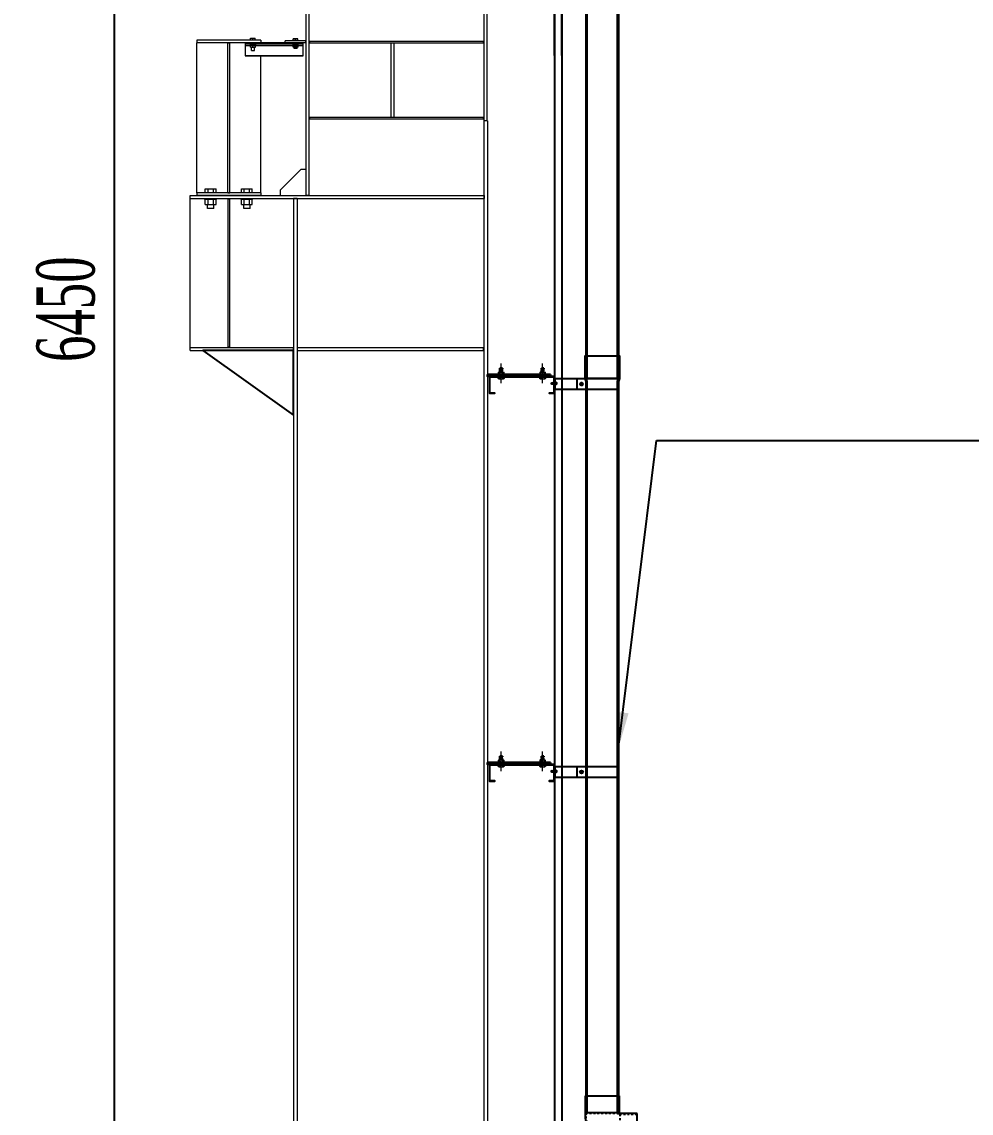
# Model space of a CAD drawing. Header units: inches. Extents: x 1359 to 46357, y -3807 to 191.
# Drawn here: x 23381.1 to 23430, y -895 to -838.7 of the extents above; entities that cross this region are included whole.
import ezdxf

# ---------------------------------------------------------------- set-up
doc = ezdxf.new("R2010")
doc.units = ezdxf.units.IN
doc.header["$MEASUREMENT"] = 0
for name, pattern in [('CENTER2', [28.575, 19.05, -3.175, 3.175, -3.175]), ('DASHED2', [9.525, 6.35, -3.175]), ('DD3', [0.2, 0.1, -0.1]), ('HIDDEN', [0.375, 0.25, -0.125])]:
    doc.linetypes.add(name, pattern=pattern)
for name, color, linetype in [('2', 2, 'Continuous'), ('2NET-VE', 8, 'Continuous'), ('3', 3, 'Continuous'), ('5', 5, 'Continuous'), ('7', 7, 'Continuous'), ('DASHED', 8, 'DASHED2'), ('DOWNPOUT', 52, 'Continuous'), ('flashing', 6, 'Continuous'), ('GIANG', 1, 'Continuous'), ('ROOFING', 4, 'Continuous'), ('STRUCTURE', 1, 'Continuous')]:
    doc.layers.add(name, color=color, linetype=linetype)
for name, color, linetype, lineweight in [('8', 8, 'CENTER2', 13), ('Bolt', 1, 'Continuous', 0), ('S-STEEL-BEAM', 3, 'Continuous', 0)]:
    doc.layers.add(name, color=color, linetype=linetype, lineweight=lineweight)
doc.styles.add('ST1', font='vntimeh.shx', dxfattribs={"width": 0.6})
doc.styles.add('ST1H', font='vnshxh.shx', dxfattribs={"width": 0.7})
doc.dimstyles.new('3', dxfattribs={"dimtxt": 3.5, "dimasz": 1.8, "dimexe": 1, "dimexo": 0, "dimgap": 1, "dimtad": 1, "dimdec": 0, "dimlfac": 3, "dimzin": 0, "dimdsep": 46, "dimtxsty": 'ST1H', "dimblk": 'OBLIQUE', "dimcen": 1, "dimdle": 1, "dimclrd": 8, "dimclre": 8, "dimclrt": 3, "dimadec": 0, "dimazin": 0, "dimtfac": 1, "dimtdec": 0, "dimtix": 1, "dimtofl": 0, "dimtmove": 1, "dimatfit": 3, "dimfxl": 0.18, "dimtfill": 1, "dimtolj": 1, "dimtzin": 0, "dimlwd": -1, "dimlwe": -1, "dimarcsym": 1})
doc.dimstyles.new('75', dxfattribs={"dimtxt": 3, "dimasz": 1.5, "dimexe": 0.5, "dimexo": 0.5, "dimgap": 1, "dimtad": 1, "dimdec": 0, "dimlfac": 75, "dimzin": 0, "dimdsep": 46, "dimtxsty": 'ST1', "dimblk": 'OBLIQUE', "dimcen": 1, "dimdle": 1, "dimclrd": 8, "dimclre": 8, "dimclrt": 3, "dimadec": 0, "dimazin": 0, "dimtfac": 1, "dimtdec": 0, "dimtix": 1, "dimtmove": 1, "dimatfit": 3, "dimfxl": 0, "dimtfill": 1, "dimtolj": 1, "dimtzin": 0, "dimlwd": -1, "dimlwe": -1, "dimarcsym": 1})

# ---------------------------------------------------------------- blocks, each defined once
blk = doc.blocks.new('*A90')
at = {"layer": 'S-STEEL-BEAM', "color": 2, "linetype": 'Continuous', "lineweight": 0}
for p, q in [((415.115, 277.502), (415.115, 277.452)), ((420.724, 277.502), (415.115, 277.502)), ((420.724, 277.452), (420.724, 277.502)), ((415.115, 277.452), (420.724, 277.452))]:
    blk.add_line(p, q, dxfattribs=at)
blk = doc.blocks.new('*A150')
at = {"layer": 'S-STEEL-BEAM', "color": 2, "linetype": 'Continuous', "lineweight": 0}
for p, q in [((413.549, 277.535), (411.491, 277.535)), ((411.491, 277.535), (411.491, 277.452)), ((413.549, 277.535), (413.549, 277.452)), ((413.549, 277.452), (411.491, 277.452))]:
    blk.add_line(p, q, dxfattribs=at)
blk = doc.blocks.new('*A151')
at = {"layer": 'S-STEEL-BEAM', "color": 2, "linetype": 'Continuous', "lineweight": 0}
for p, q in [((413.549, 272.619), (411.491, 272.619)), ((411.491, 272.619), (411.491, 272.535)), ((413.549, 272.619), (413.549, 272.535)), ((413.549, 272.535), (411.491, 272.535))]:
    blk.add_line(p, q, dxfattribs=at)
blk = doc.blocks.new('*A152')
at = {"layer": 'S-STEEL-BEAM', "color": 2, "linetype": 'Continuous', "lineweight": 0}
for p, q in [((415.103, 294.02), (415.003, 294.02)), ((415.003, 294.02), (415.003, 272.535)), ((415.103, 294.02), (415.103, 272.535)), ((415.103, 272.535), (415.003, 272.535))]:
    blk.add_line(p, q, dxfattribs=at)
blk = doc.blocks.new('*A153')
at = {"layer": 'S-STEEL-BEAM', "color": 2, "linetype": 'Continuous', "lineweight": 0}
for p, q in [((411.27, 272.435), (411.27, 272.535)), ((411.27, 272.535), (420.753, 272.535)), ((411.27, 272.435), (420.753, 272.435)), ((420.753, 272.435), (420.753, 272.535))]:
    blk.add_line(p, q, dxfattribs=at)
blk = doc.blocks.new('*A158')
at = {"layer": 'S-STEEL-BEAM', "color": 2, "linetype": 'Continuous', "lineweight": 0}
for p, q in [((412.486, 272.619), (412.486, 277.452)), ((412.486, 277.452), (412.553, 277.452)), ((412.553, 272.619), (412.553, 277.452)), ((412.486, 272.619), (412.553, 272.619))]:
    blk.add_line(p, q, dxfattribs=at)
blk = doc.blocks.new('*A159')
at = {"layer": 'Bolt', "color": 7, "linetype": 'Continuous', "lineweight": 0}
for p, q in [((411.763, 272.619), (411.763, 272.751)), ((411.763, 272.751), (412.11, 272.751)), ((411.85, 272.619), (411.85, 272.751)), ((412.023, 272.619), (412.023, 272.751)), ((412.11, 272.619), (412.11, 272.751)), ((412.93, 272.619), (412.93, 272.751)), ((412.93, 272.751), (413.276, 272.751)), ((413.016, 272.619), (413.016, 272.751)), ((413.19, 272.619), (413.19, 272.751)), ((413.276, 272.619), (413.276, 272.751))]:
    blk.add_line(p, q, dxfattribs=at)
blk = doc.blocks.new('*A160')
at = {"layer": 'Bolt', "color": 7, "linetype": 'Continuous', "lineweight": 0}
for p, q in [((411.763, 272.619), (411.763, 272.751)), ((411.763, 272.751), (412.11, 272.751)), ((411.85, 272.619), (411.85, 272.751)), ((412.023, 272.619), (412.023, 272.751)), ((412.11, 272.619), (412.11, 272.751)), ((412.93, 272.619), (412.93, 272.751)), ((412.93, 272.751), (413.276, 272.751)), ((413.016, 272.619), (413.016, 272.751)), ((413.19, 272.619), (413.19, 272.751)), ((413.276, 272.619), (413.276, 272.751)), ((411.753, 272.402), (411.753, 272.435)), ((412.12, 272.402), (411.753, 272.402)), ((411.763, 272.244), (411.763, 272.402)), ((411.763, 272.244), (412.11, 272.244)), ((411.836, 272.119), (411.836, 272.244)), ((411.85, 272.244), (411.85, 272.402)), ((412.023, 272.244), (412.023, 272.402)), ((412.036, 272.119), (412.036, 272.244)), ((412.11, 272.244), (412.11, 272.402)), ((412.12, 272.402), (412.12, 272.435)), ((412.92, 272.402), (412.92, 272.435)), ((413.286, 272.402), (412.92, 272.402)), ((412.93, 272.244), (412.93, 272.402)), ((412.93, 272.244), (413.276, 272.244)), ((413.003, 272.119), (413.003, 272.244)), ((413.016, 272.244), (413.016, 272.402)), ((413.19, 272.244), (413.19, 272.402)), ((413.203, 272.119), (413.203, 272.244)), ((413.276, 272.244), (413.276, 272.402)), ((413.286, 272.402), (413.286, 272.435)), ((412.036, 272.119), (411.836, 272.119)), ((413.203, 272.119), (413.003, 272.119))]:
    blk.add_line(p, q, dxfattribs=at)
blk = doc.blocks.new('*A161')
at = {"layer": 'S-STEEL-BEAM', "color": 2, "linetype": 'Continuous', "lineweight": 0}
for p, q in [((414.836, 273.369), (414.17, 272.702)), ((415.003, 273.369), (414.836, 273.369)), ((414.17, 272.702), (414.17, 272.535))]:
    blk.add_line(p, q, dxfattribs=at)
blk = doc.blocks.new('*A162')
at = {"layer": 'S-STEEL-BEAM', "color": 2, "linetype": 'Continuous', "lineweight": 0}
blk.add_line((411.27, 267.635), (411.27, 272.435), dxfattribs=at)
blk = doc.blocks.new('*A163')
at = {"layer": 'S-STEEL-BEAM', "color": 2, "linetype": 'Continuous', "lineweight": 0}
for p, q in [((411.27, 267.535), (411.27, 267.635)), ((411.27, 267.635), (414.603, 267.635)), ((414.603, 267.535), (414.603, 267.635)), ((411.27, 267.535), (414.603, 267.535))]:
    blk.add_line(p, q, dxfattribs=at)
blk = doc.blocks.new('*A164')
at = {"layer": 'Bolt', "color": 7, "linetype": 'Continuous', "lineweight": 0}
for p, q in [((413.224, 277.535), (413.224, 277.601)), ((413.224, 277.601), (413.374, 277.601)), ((413.299, 277.535), (413.299, 277.601)), ((413.374, 277.535), (413.374, 277.601))]:
    blk.add_line(p, q, dxfattribs=at)
blk = doc.blocks.new('*A165')
at = {"layer": 'S-STEEL-BEAM', "color": 2, "linetype": 'Continuous', "lineweight": 0}
for p, q in [((413.049, 277.452), (413.049, 277.434)), ((413.049, 277.434), (413.049, 277.428)), ((413.049, 277.434), (414.92, 277.434)), ((413.049, 277.428), (413.049, 277.423)), ((413.049, 277.423), (413.049, 277.42)), ((413.049, 277.42), (413.049, 277.419)), ((413.049, 277.419), (413.049, 277.415)), ((413.049, 277.419), (414.92, 277.419)), ((413.049, 277.415), (413.049, 277.035)), ((413.049, 277.373), (414.92, 277.373)), ((414.336, 277.452), (413.549, 277.452)), ((414.92, 277.05), (414.92, 277.452)), ((413.049, 277.05), (414.92, 277.05)), ((413.049, 277.035), (414.92, 277.035)), ((414.92, 277.045), (414.92, 277.05)), ((414.92, 277.04), (414.92, 277.045)), ((414.92, 277.037), (414.92, 277.04)), ((414.92, 277.035), (414.92, 277.037))]:
    blk.add_line(p, q, dxfattribs=at)
blk = doc.blocks.new('*A166')
at = {"layer": 'S-STEEL-BEAM', "color": 2, "linetype": 'Continuous', "lineweight": 0}
for p, q in [((415.003, 277.519), (414.336, 277.519)), ((414.336, 277.452), (414.336, 277.519)), ((415.003, 277.452), (415.003, 277.519)), ((415.003, 277.452), (414.336, 277.452))]:
    blk.add_line(p, q, dxfattribs=at)
blk = doc.blocks.new('*A167')
at = {"layer": 'Bolt', "color": 7, "linetype": 'Continuous', "lineweight": 0}
for p, q in [((413.224, 277.535), (413.224, 277.601)), ((413.224, 277.601), (413.374, 277.601)), ((413.299, 277.535), (413.299, 277.601)), ((413.374, 277.535), (413.374, 277.601)), ((413.199, 277.398), (413.199, 277.419)), ((413.399, 277.398), (413.199, 277.398)), ((413.22, 277.315), (413.22, 277.398)), ((413.22, 277.315), (413.378, 277.315)), ((413.249, 277.202), (413.249, 277.315)), ((413.249, 277.202), (413.256, 277.202)), ((413.256, 277.202), (413.349, 277.202)), ((413.299, 277.315), (413.299, 277.398)), ((413.349, 277.202), (413.349, 277.315)), ((413.378, 277.315), (413.378, 277.398)), ((413.399, 277.398), (413.399, 277.419))]:
    blk.add_line(p, q, dxfattribs=at)
blk = doc.blocks.new('*A168')
at = {"layer": 'Bolt', "color": 7, "linetype": 'Continuous', "lineweight": 0}
for p, q in [((414.595, 277.519), (414.595, 277.585)), ((414.745, 277.585), (414.595, 277.585)), ((414.67, 277.519), (414.67, 277.585)), ((414.745, 277.519), (414.745, 277.585)), ((414.57, 277.398), (414.57, 277.419)), ((414.77, 277.398), (414.57, 277.398)), ((414.591, 277.315), (414.591, 277.398)), ((414.749, 277.315), (414.591, 277.315)), ((414.62, 277.269), (414.62, 277.315)), ((414.72, 277.269), (414.62, 277.269)), ((414.67, 277.315), (414.67, 277.398)), ((414.72, 277.269), (414.72, 277.315)), ((414.749, 277.315), (414.749, 277.398)), ((414.77, 277.398), (414.77, 277.419))]:
    blk.add_line(p, q, dxfattribs=at)
blk = doc.blocks.new('*A169')
at = {"layer": 'Bolt', "color": 7, "linetype": 'Continuous', "lineweight": 0}
for p, q in [((414.595, 277.519), (414.595, 277.585)), ((414.595, 277.585), (414.745, 277.585)), ((414.67, 277.519), (414.67, 277.585)), ((414.745, 277.519), (414.745, 277.585))]:
    blk.add_line(p, q, dxfattribs=at)
blk = doc.blocks.new('*A170')
at = {"layer": 'S-STEEL-BEAM', "color": 2, "linetype": 'Continuous', "lineweight": 0}
for p, q in [((422.811, 254.269), (420.853, 254.269)), ((422.811, 254.202), (422.811, 254.269)), ((420.853, 254.202), (422.811, 254.202))]:
    blk.add_line(p, q, dxfattribs=at)
blk = doc.blocks.new('*A171')
at = {"layer": 'S-STEEL-BEAM', "color": 2, "linetype": 'Continuous', "lineweight": 0}
for p, q in [((411.491, 272.619), (411.491, 277.452)), ((413.549, 272.619), (413.549, 277.035))]:
    blk.add_line(p, q, dxfattribs=at)
blk = doc.blocks.new('*A172')
at = {"layer": 'S-STEEL-BEAM', "color": 2, "linetype": 'Continuous', "lineweight": 0}
for p, q in [((412.495, 267.648), (412.495, 272.423)), ((412.495, 272.423), (412.545, 272.423)), ((412.545, 272.423), (412.545, 267.648)), ((412.545, 267.648), (412.495, 267.648))]:
    blk.add_line(p, q, dxfattribs=at)
blk = doc.blocks.new('*A180')
at = {"layer": 'S-STEEL-BEAM', "color": 2, "linetype": 'Continuous', "lineweight": 0}
for p, q in [((422.811, 266.769), (420.853, 266.769)), ((420.853, 266.702), (422.811, 266.702)), ((422.811, 266.702), (422.811, 266.769))]:
    blk.add_line(p, q, dxfattribs=at)
blk = doc.blocks.new('*A182')
at = {"layer": 'S-STEEL-BEAM', "color": 2, "linetype": 'Continuous', "lineweight": 0}
for p, q in [((414.732, 267.535), (414.732, 267.635)), ((414.732, 267.635), (420.724, 267.635)), ((420.724, 267.535), (420.724, 267.635)), ((414.732, 267.535), (420.724, 267.535))]:
    blk.add_line(p, q, dxfattribs=at)
blk = doc.blocks.new('*A186')
at = {"layer": 'S-STEEL-BEAM', "color": 2, "linetype": 'Continuous', "lineweight": 0}
for p, q in [((415.115, 275.052), (415.115, 275.002)), ((420.724, 275.052), (415.115, 275.052)), ((420.724, 275.002), (420.724, 275.052)), ((415.115, 275.002), (420.724, 275.002))]:
    blk.add_line(p, q, dxfattribs=at)
blk = doc.blocks.new('*A187')
at = {"layer": 'S-STEEL-BEAM', "color": 2, "linetype": 'Continuous', "lineweight": 0}
for p, q in [((417.753, 275.052), (417.753, 277.452)), ((417.753, 277.452), (417.836, 277.452)), ((417.836, 277.452), (417.836, 275.052)), ((417.836, 275.052), (417.753, 275.052))]:
    blk.add_line(p, q, dxfattribs=at)
blk = doc.blocks.new('*U7')
at = {"layer": '2NET-VE', "ltscale": 0.5}
for p, q in [((0, 8.3), (12.1, 8.3)), ((25.6, 7.4), (25.5, 7.4)), ((0, -8.3), (12.1, -8.3)), ((25.6, -7.4), (25.6, -7.4))]:
    blk.add_line(p, q, dxfattribs=at)
at = {"layer": '7', "linetype": 'Continuous'}
for p, q in [((24.6, 6.4), (25.8, 7.7)), ((25, -6.4), (26.5, 6.4)), ((25.8, 7.7), (26.5, 6.4)), ((26.5, 6.4), (27.7, 7.7)), ((26.9, -6.4), (28.4, 6.4)), ((27.7, 7.7), (28.4, 6.4)), ((28.4, 6.4), (29.7, 7.7)), ((28.9, -6.4), (30.4, 6.4)), ((29.7, 7.7), (30.4, 6.4)), ((30.4, 6.4), (31.6, 7.7)), ((30.8, -6.4), (32.3, 6.4)), ((31.6, 7.7), (32.3, 6.4)), ((32.3, 6.4), (33.5, 7.7)), ((32.7, -6.4), (34.2, 6.4)), ((32.7, -6.4), (34.2, 6.4)), ((33.5, 7.7), (34.2, 6.4)), ((34.2, 6.4), (35.5, 7.7)), ((34.7, -6.4), (36.2, 6.4)), ((35.5, 7.7), (36.2, 6.4)), ((36.2, 6.4), (37.4, 7.7)), ((36.6, -6.4), (38.1, 6.4)), ((36.6, -6.4), (38.1, 6.4)), ((36.6, -6.4), (38.1, 6.4)), ((37.4, 7.7), (38.1, 6.4)), ((38.1, 6.4), (39.3, 7.7)), ((38.5, -6.4), (40, 6.4)), ((39.3, 7.7), (40, 6.4)), ((44.5, 6.4), (40, 6.4)), ((44.5, 6.4), (44.5, -6.4)), ((24.8, -6.4), (24.3, -6.4)), ((25, -6.4), (24.6, -6.4)), ((25, -6.4), (25.7, -7.7)), ((25.7, -7.7), (26.9, -6.4)), ((26.9, -6.4), (27.7, -7.7)), ((27.7, -7.7), (28.9, -6.4)), ((28.9, -6.4), (29.6, -7.7)), ((29.6, -7.7), (30.8, -6.4)), ((30.8, -6.4), (31.5, -7.7)), ((31.5, -7.7), (32.7, -6.4)), ((32.7, -6.4), (33.5, -7.7)), ((33.5, -7.7), (34.7, -6.4)), ((34.7, -6.4), (35.4, -7.7)), ((35.4, -7.7), (36.6, -6.4)), ((36.6, -6.4), (37.3, -7.7)), ((37.3, -7.7), (38.5, -6.4)), ((38.5, -6.4), (44.5, -6.4))]:
    blk.add_line(p, q, dxfattribs=at)
at = {"layer": '8', "ltscale": 10}
blk.add_line((-32.8, 0), (68.2, 0), dxfattribs=at)
at = {"layer": '8', "linetype": 'Continuous'}
for p, q in [((-10.2, 8.8), (-10.2, 11.9)), ((-10.2, -11.9), (-10.2, 11.9)), ((-0.9, 14.9), (-9.3, 14.9)), ((-1.4, 8.8), (-8.9, 8.8)), ((0, 8.8), (0, 11.9)), ((0, -11.9), (0, 11.9)), ((12.1, -17.6), (12.1, 17.6)), ((12.1, 17.6), (14.1, 17.6)), ((14.1, -17.6), (14.1, 17.6)), ((14.1, 8.8), (14.1, 11.9)), ((14.1, -11.9), (14.1, 11.9)), ((15, 14.9), (23.4, 14.9)), ((15.5, 8.8), (22.9, 8.8)), ((24.3, 8.8), (24.3, 11.9)), ((24.3, -11.9), (24.3, 11.9)), ((-10.2, -8.8), (-10.2, -11.9)), ((-9.3, -14.9), (-0.9, -14.9)), ((-1.4, -8.8), (-8.9, -8.8)), ((0, -8.8), (0, -11.9)), ((12.1, -17.6), (14.1, -17.6)), ((14.1, -8.8), (14.1, -11.9)), ((23.4, -14.9), (15, -14.9)), ((15.5, -8.8), (22.9, -8.8)), ((24.3, -8.8), (24.3, -11.9))]:
    blk.add_line(p, q, dxfattribs=at)
for centre, radius, start, end in [((-4.7, 11.9), 5.58, 146.602, 180), ((-6.1, 11.9), 4.1, 180, 228.5476), ((-6.1, 5.7), 4.1, 131.4524, 180), ((-4.1, 11.9), 4.1, 311.4524, 0), ((-4.1, 5.7), 4.1, 0, 48.5476), ((-5.6, 11.9), 5.58, 0, 33.398), ((19.7, 11.9), 5.58, 146.602, 180), ((18.2, 11.9), 4.1, 180, 228.5476), ((18.2, 5.7), 4.1, 131.4524, 180), ((20.2, 11.9), 4.1, 311.4524, 0), ((20.2, 5.7), 4.1, 0, 48.5476), ((18.8, 11.9), 5.58, 0, 33.398), ((-6.1, -5.7), 4.1, 180, 228.5476), ((-6.1, -11.9), 4.1, 131.4524, 180), ((-4.7, -11.9), 5.58, 180, 213.398), ((-4.1, -5.7), 4.1, 311.4524, 0), ((-4.1, -11.9), 4.1, 0, 48.5476), ((-5.6, -11.9), 5.58, 326.602, 0), ((18.2, -5.7), 4.1, 180, 228.5476), ((18.2, -11.9), 4.1, 131.4524, 180), ((19.7, -11.9), 5.58, 180, 213.398), ((20.2, -5.7), 4.1, 311.4524, 0), ((20.2, -11.9), 4.1, 0, 48.5476), ((18.8, -11.9), 5.58, 326.602, 0)]:
    blk.add_arc(centre, radius, start, end, dxfattribs=at)
blk = doc.blocks.new('*U8')
at = {"layer": '2NET-VE', "ltscale": 0.5}
for p, q in [((0, 8.3), (12.1, 8.3)), ((25.6, 7.4), (25.5, 7.4)), ((0, -8.3), (12.1, -8.3)), ((25.6, -7.4), (25.6, -7.4))]:
    blk.add_line(p, q, dxfattribs=at)
at = {"layer": '7', "linetype": 'Continuous'}
for p, q in [((24.6, 6.4), (25.8, 7.7)), ((25, -6.4), (26.5, 6.4)), ((25.8, 7.7), (26.5, 6.4)), ((26.5, 6.4), (27.7, 7.7)), ((26.9, -6.4), (28.4, 6.4)), ((27.7, 7.7), (28.4, 6.4)), ((28.4, 6.4), (29.7, 7.7)), ((28.9, -6.4), (30.4, 6.4)), ((29.7, 7.7), (30.4, 6.4)), ((30.4, 6.4), (31.6, 7.7)), ((30.8, -6.4), (32.3, 6.4)), ((31.6, 7.7), (32.3, 6.4)), ((32.3, 6.4), (33.5, 7.7)), ((32.7, -6.4), (34.2, 6.4)), ((32.7, -6.4), (34.2, 6.4)), ((33.5, 7.7), (34.2, 6.4)), ((34.2, 6.4), (35.5, 7.7)), ((34.7, -6.4), (36.2, 6.4)), ((35.5, 7.7), (36.2, 6.4)), ((36.2, 6.4), (37.4, 7.7)), ((36.6, -6.4), (38.1, 6.4)), ((36.6, -6.4), (38.1, 6.4)), ((36.6, -6.4), (38.1, 6.4)), ((37.4, 7.7), (38.1, 6.4)), ((38.1, 6.4), (39.3, 7.7)), ((38.5, -6.4), (40, 6.4)), ((39.3, 7.7), (40, 6.4)), ((44.5, 6.4), (40, 6.4)), ((44.5, 6.4), (44.5, -6.4)), ((24.8, -6.4), (24.3, -6.4)), ((25, -6.4), (24.6, -6.4)), ((25, -6.4), (25.7, -7.7)), ((25.7, -7.7), (26.9, -6.4)), ((26.9, -6.4), (27.7, -7.7)), ((27.7, -7.7), (28.9, -6.4)), ((28.9, -6.4), (29.6, -7.7)), ((29.6, -7.7), (30.8, -6.4)), ((30.8, -6.4), (31.5, -7.7)), ((31.5, -7.7), (32.7, -6.4)), ((32.7, -6.4), (33.5, -7.7)), ((33.5, -7.7), (34.7, -6.4)), ((34.7, -6.4), (35.4, -7.7)), ((35.4, -7.7), (36.6, -6.4)), ((36.6, -6.4), (37.3, -7.7)), ((37.3, -7.7), (38.5, -6.4)), ((38.5, -6.4), (44.5, -6.4))]:
    blk.add_line(p, q, dxfattribs=at)
at = {"layer": '8', "ltscale": 10}
blk.add_line((-32.8, 0), (68.2, 0), dxfattribs=at)
at = {"layer": '8', "linetype": 'Continuous'}
for p, q in [((-10.2, 8.8), (-10.2, 11.9)), ((-10.2, -11.9), (-10.2, 11.9)), ((-0.9, 14.9), (-9.3, 14.9)), ((-1.4, 8.8), (-8.9, 8.8)), ((0, 8.8), (0, 11.9)), ((0, -11.9), (0, 11.9)), ((12.1, -17.6), (12.1, 17.6)), ((12.1, 17.6), (14.1, 17.6)), ((14.1, -17.6), (14.1, 17.6)), ((14.1, 8.8), (14.1, 11.9)), ((14.1, -11.9), (14.1, 11.9)), ((15, 14.9), (23.4, 14.9)), ((15.5, 8.8), (22.9, 8.8)), ((24.3, 8.8), (24.3, 11.9)), ((24.3, -11.9), (24.3, 11.9)), ((-10.2, -8.8), (-10.2, -11.9)), ((-9.3, -14.9), (-0.9, -14.9)), ((-1.4, -8.8), (-8.9, -8.8)), ((0, -8.8), (0, -11.9)), ((12.1, -17.6), (14.1, -17.6)), ((14.1, -8.8), (14.1, -11.9)), ((23.4, -14.9), (15, -14.9)), ((15.5, -8.8), (22.9, -8.8)), ((24.3, -8.8), (24.3, -11.9))]:
    blk.add_line(p, q, dxfattribs=at)
for centre, radius, start, end in [((-4.7, 11.9), 5.58, 146.602, 180), ((-6.1, 11.9), 4.1, 180, 228.5476), ((-6.1, 5.7), 4.1, 131.4524, 180), ((-4.1, 11.9), 4.1, 311.4524, 0), ((-4.1, 5.7), 4.1, 0, 48.5476), ((-5.6, 11.9), 5.58, 0, 33.398), ((19.7, 11.9), 5.58, 146.602, 180), ((18.2, 11.9), 4.1, 180, 228.5476), ((18.2, 5.7), 4.1, 131.4524, 180), ((20.2, 11.9), 4.1, 311.4524, 0), ((20.2, 5.7), 4.1, 0, 48.5476), ((18.8, 11.9), 5.58, 0, 33.398), ((-6.1, -5.7), 4.1, 180, 228.5476), ((-6.1, -11.9), 4.1, 131.4524, 180), ((-4.7, -11.9), 5.58, 180, 213.398), ((-4.1, -5.7), 4.1, 311.4524, 0), ((-4.1, -11.9), 4.1, 0, 48.5476), ((-5.6, -11.9), 5.58, 326.602, 0), ((18.2, -5.7), 4.1, 180, 228.5476), ((18.2, -11.9), 4.1, 131.4524, 180), ((19.7, -11.9), 5.58, 180, 213.398), ((20.2, -5.7), 4.1, 311.4524, 0), ((20.2, -11.9), 4.1, 0, 48.5476), ((18.8, -11.9), 5.58, 326.602, 0)]:
    blk.add_arc(centre, radius, start, end, dxfattribs=at)
blk = doc.blocks.new('*U72')
at = {"layer": '2', "color": 2, "ltscale": 0.015}
for p, q in [((-65, 248.4), (-65, 250)), ((-65, 1.6), (-65, 0))]:
    blk.add_line(p, q, dxfattribs=at)
blk.add_lwpolyline([(-65, 20), (-63.9, 20), (-63.9, 1.1), (-1.1, 1.1), (-1.1, 248.9), (-63.9, 248.9), (-63.9, 230), (-65, 230), (-65, 250), (0, 250), (0, 0), (-65, 0), (-65, 20), (-63.4, 20)], dxfattribs=at)
at = {"layer": '5'}
for points in [[(8, 235), (0, 235), (0, -8), (8, -8)], [(8, 235), (8, -8)]]:
    blk.add_lwpolyline(points, dxfattribs=at)
at = {"layer": 'GIANG', "xscale": 0.75, "yscale": 0.75, "zscale": 0.75}
for name, p in [('*U8', (-1.1, 205)), ('*U7', (-1.1, 45))]:
    blk.add_blockref(name, p, dxfattribs=at)
blk = doc.blocks.new('Short_Self_drilling')
at = {"layer": 'STRUCTURE', "color": 1, "linetype": 'Continuous'}
for p, q in [((6.4, 1.7), (-6.4, 1.7)), ((5.1, 3.8), (-5.1, 3.8)), ((-2.6, 2.9), (-5.1, 2.9)), ((-3.4, 3.8), (-3.4, 6.8)), ((3, 7.2), (-3, 7.2)), ((2.6, 2.9), (-2.6, 2.9)), ((-2.1, 2.8), (-2.1, 2.9)), ((6.3, 0), (0, 0)), ((2.2, 2.8), (2.2, 2.9)), ((2.2, -0.5), (2.2, 0)), ((5.1, 2.9), (2.6, 2.9)), ((3.4, 3.8), (3.4, 6.8)), ((3, -1.2), (-2.7, -0.2)), ((3, -2.7), (-2.7, -1.8)), ((3, -4.2), (-2.7, -3.3)), ((3, -5.8), (-2.7, -4.8)), ((3, -7.3), (-2.7, -6.3)), ((-1.9, -8), (-2.7, -7.9)), ((-2.1, -1.4), (-2.1, -0.9)), ((-2.1, -2.9), (-2.1, -2.4)), ((-2.1, -4.4), (-2.1, -3.9)), ((-2.1, -6), (-2.1, -5.4)), ((-2.1, -7.5), (-2.1, -7)), ((-2.1, -12.3), (-2.1, -8.5)), ((3, -8.8), (-1.1, -8.1)), ((2.1, -12.3), (2.1, -9.1)), ((2.2, -2), (2.2, -1.5)), ((2.2, -3.6), (2.2, -3)), ((2.2, -5.1), (2.2, -4.6)), ((2.2, -6.6), (2.2, -6.1)), ((2.2, -8.1), (2.2, -7.6))]:
    blk.add_line(p, q, dxfattribs=at)
blk.add_lwpolyline([(6.4, 1.3), (6.4, 1.7), (2.1, 2.8), (-2.1, 2.8), (-6.4, 1.7), (-6.4, 1.3)], close=True, dxfattribs=at)
for points in [[(-6.4, 1.3, -0.088869), (-6.3, 0), (0, 0)], [(-0.1, 3.8), (-0.3, 6.2, 0.338878), (-3.1, 6.2), (-3.3, 3.8)], [(3.3, 3.8), (3.1, 6.2, 0.338878), (0.3, 6.2), (0.1, 3.8)], [(2.1, -12.3), (0.2, -14.2, -0.333596), (-0.2, -14.2), (-2.1, -12.3)], [(-0.1, -14), (-1, -12.2, -0.148657), (-1.4, -11.2), (-2, -7.7, -0.815006), (-1.2, -7.8, 0.150833), (-0.8, -8.7)], [(2.1, -12.3), (1.7, -11.7, 0.52242), (0.9, -11.7), (-0.2, -14.2)]]:
    blk.add_lwpolyline(points, format="xyb", dxfattribs=at)
for points in [[(3, -1.2), (2.2, -1.5), (-2.1, -0.8), (-2.7, -0.2), (-2.4, 0)], [(3, -2.7), (2.2, -3), (-2.1, -2.4), (-2.7, -1.8), (-2.1, -1.4), (2.2, -2), (3, -2.7)], [(3, -4.2), (2.2, -4.6), (-2.1, -3.9), (-2.7, -3.3), (-2.1, -2.9), (2.2, -3.6), (3, -4.2)], [(3, -5.8), (2.2, -6.1), (-2.1, -5.4), (-2.7, -4.8), (-2.1, -4.4), (2.2, -5.1), (3, -5.8)], [(3, -7.3), (2.2, -7.6), (-2.1, -7), (-2.7, -6.3), (-2.1, -6), (2.2, -6.6), (3, -7.3)], [(-1.8, -8.5), (-2.1, -8.5), (-2.7, -7.9), (-2.1, -7.5), (-1.8, -7.5)], [(-1.3, -7.6), (2.2, -8.1), (3, -8.8)], [(-1.2, 0), (2.2, -0.5), (3, -1.2)], [(3, -8.8), (2.2, -9.1), (-0.8, -8.7)]]:
    blk.add_lwpolyline(points, dxfattribs=at)
for centre, radius, start, end in [((-5, 3.3), 0.455, 109.7949, 250.2674), ((-3, 6.8), 0.429, 90.0311, 180.0311), ((3, 6.8), 0.429, 0.0311, 90.0311), ((5.1, 3.3), 0.435, 279.7276, 80.3347), ((10, 0.2), 3.74, 162.2963, 182.6103)]:
    blk.add_arc(centre, radius, start, end, dxfattribs=at)
blk = doc.blocks.new('_Oblique')
at = {"color": 0, "linetype": 'ByBlock', "lineweight": -2}
blk.add_line((-0.5, -0.5), (0.5, 0.5), dxfattribs=at)
blk = doc.blocks.new('*D313')
at = {"layer": 'Defpoints', "color": 0, "transparency": 16777216}
for p in [(23385.88, -810.51), (23408.76, -810.51), (23408.76, -896.517)]:
    blk.add_point(p, dxfattribs=at)
at = {"layer": 'flashing', "color": 8, "linetype": 'Continuous', "transparency": 16777216}
for p, q in [((23385.88, -897.517), (23385.88, -809.51)), ((23408.26, -810.51), (23385.38, -810.51)), ((23408.26, -896.517), (23385.38, -896.517))]:
    blk.add_line(p, q, dxfattribs=at)
at = {"layer": 'flashing', "color": 8, "transparency": 16777216, "xscale": 1.5, "yscale": 1.5, "zscale": 1.5}
for p, rotation in [((23385.88, -810.51), 90), ((23385.88, -896.517), 270)]:
    blk.add_blockref('_Oblique', p, dxfattribs=dict(at, rotation=rotation))
at = {"layer": 'flashing', "color": 3, "transparency": 16777216, "insert": (23383.38, -853.514), "char_height": 3, "attachment_point": 5, "rotation": 90, "style": 'ST1', "bg_fill": 3, "box_fill_scale": 1.25, "bg_fill_color": 256, "bg_fill_true_color": 13158600, "bg_fill_transparency": 0}
blk.add_mtext('\\A1;6450', dxfattribs=at)
blk = doc.blocks.new('RIVET')
at = {"color": 8}
for p, q in [((-6.3, 1.7), (-6.7, 0)), ((-6.7, 0), (-6.3, -1.7)), ((-6.3, -1.7), (-6.3, 1.7)), ((-5.7, -2.1), (-5.7, 2.1)), ((-1.5, -2), (-1.5, 2)), ((-1.5, 2), (-0.1, 2)), ((0, 2.1), (0, 3.9)), ((0, -2.1), (0, 2.1)), ((0.1, 4), (0.1, 4)), ((0.2, 3.9), (1.1, 2.2)), ((0.2, -3.9), (0.2, 3.9)), ((1.2, 1.8), (1.2, -1.8)), ((1.5, 1.1), (1.2, 1.1)), ((1.5, -1.1), (1.5, 1.1)), ((-0.1, -2), (-1.5, -2)), ((0, -3.9), (0, -2.1)), ((0.1, -4), (0.1, -4)), ((1.1, -2.2), (0.2, -3.9)), ((1.5, -1.1), (1.2, -1.1))]:
    blk.add_line(p, q, dxfattribs=at)
for centre, radius, start, end in [((-5.5, 1.1), 1.01, 101.5667, 142.2309), ((-4, -0.2), 2.84, 64.6352, 125.2369), ((-1.5, 4.7), 2.74, 240.4783, 268.3625), ((-0.1, 2.1), 0.1, 270, 0), ((0.1, 3.9), 0.1, 90, 180), ((0.1, 3.9), 0.1, 26.5651, 90), ((0.2, 1.8), 1, 0, 26.5651), ((8.6, 1), 7.12, 179.0778, 187.9518), ((9.2, -1), 7.76, 172.415, 180.5555), ((-5.5, -1.1), 1.01, 217.7691, 258.4333), ((-4, 0.2), 2.84, 234.7631, 295.3648), ((-1.5, -4.7), 2.74, 91.6375, 119.5217), ((-0.1, -2.1), 0.1, 0, 90), ((0.1, -3.9), 0.1, 180, 270), ((0.1, -3.9), 0.1, 270, 333.4349), ((0.2, -1.8), 1, 333.4349, 0)]:
    blk.add_arc(centre, radius, start, end, dxfattribs=at)
blk = doc.blocks.new('HFR-1')
at = {"layer": 'STRUCTURE', "color": 1, "linetype": 'Continuous'}
for p, q in [((-5.5, 0), (5.5, 0)), ((-5.2, 0.8), (-3.4, 1.5)), ((5.2, 0.8), (3.4, 1.5)), ((-2.4, -1.2), (-3, -1.6)), ((-3, -1.6), (-2.4, -1.9)), ((-2.4, -1.9), (-3, -2.3)), ((-3, -2.3), (-2.4, -2.6)), ((-2.4, -2.6), (-3, -3)), ((-3, -3), (-2.4, -3.3)), ((-2.4, -3.3), (-3, -3.7)), ((-3, -3.7), (-2.4, -4.1)), ((-2.4, -4.1), (-3, -4.4)), ((-3, -4.4), (-2.4, -4.8)), ((-2.4, -4.8), (-3, -5.1)), ((-3, -5.1), (-2.4, -5.5)), ((-2.4, -5.5), (-3, -5.8)), ((-3, -5.8), (-2.4, -6.2)), ((-2.4, -6.2), (-3, -6.6)), ((-3, -6.6), (-2.4, -6.9)), ((-2.4, -6.9), (-3, -7.3)), ((-3, -7.3), (-2.4, -7.6)), ((-2.4, -7.6), (-3, -8)), ((-3, -8), (-2.4, -8.3)), ((-2.4, -8.3), (-3, -8.7)), ((-3, -8.7), (-2.4, -9)), ((-2.4, -9), (-3, -9.4)), ((-3, -9.4), (-2.4, -9.7)), ((-2.4, -9.7), (-3, -10.1)), ((-3, -10.1), (-2.4, -10.5)), ((-2.4, -10.5), (-3, -10.8)), ((-3, -10.8), (-2.4, -11.2)), ((-2.4, -11.2), (-3, -11.5)), ((-3, -11.5), (-2.4, -11.9)), ((-2.9, -1.6), (2.9, -1.4)), ((-2.9, -2.3), (2.9, -2.1)), ((-2.9, -3), (2.9, -2.8)), ((-2.9, -3.7), (2.9, -3.6)), ((-2.9, -4.4), (2.9, -4.3)), ((-2.9, -5.1), (2.9, -5)), ((-2.9, -5.9), (2.9, -5.7)), ((-2.9, -6.6), (2.9, -6.4)), ((-2.9, -7.3), (2.9, -7.1)), ((-2.9, -8), (2.9, -7.8)), ((-2.9, -8.7), (2.9, -8.5)), ((-2.9, -9.4), (2.9, -9.2)), ((-2.9, -10.1), (1.5, -10)), ((-2.9, -10.8), (1.3, -10.7)), ((-2.9, -11.5), (0.9, -11.4)), ((-2.5, -17.4), (-2.5, -11.8)), ((-2.5, -17.4), (-2, -16.7)), ((-2.5, -17.4), (-0.2, -19.7)), ((2.4, -1.1), (-2.4, -1.2)), ((2.4, -1.8), (-2.4, -1.9)), ((-2.4, -1.9), (2.4, -1.8)), ((-2.4, -2.6), (2.4, -2.5)), ((2.4, -2.5), (-2.4, -2.6)), ((-2.4, -3.3), (2.4, -3.2)), ((2.4, -3.2), (-2.4, -3.3)), ((-2.4, -4.1), (2.4, -3.9)), ((2.4, -3.9), (-2.4, -4.1)), ((-2.4, -4.8), (2.4, -4.6)), ((2.4, -4.6), (-2.4, -4.8)), ((-2.4, -5.5), (2.4, -5.3)), ((2.4, -5.3), (-2.4, -5.5)), ((-2.4, -6.2), (2.4, -6)), ((2.4, -6), (-2.4, -6.2)), ((-2.4, -6.9), (2.4, -6.8)), ((2.4, -6.8), (-2.4, -6.9)), ((-2.4, -7.6), (2.4, -7.5)), ((2.4, -7.5), (-2.4, -7.6)), ((-2.4, -8.3), (2.4, -8.2)), ((2.4, -8.2), (-2.4, -8.3)), ((-2.4, -9), (2.4, -8.9)), ((2.4, -8.9), (-2.4, -9)), ((-2.4, -9.7), (2.4, -9.6)), ((2.4, -9.6), (-2.4, -9.7)), ((1.4, -10.3), (-2.4, -10.5)), ((-2.4, -10.5), (1.4, -10.3)), ((-2.4, -11.2), (1.1, -11.1)), ((1.1, -11.1), (-2.4, -11.2)), ((-2.4, -11.9), (0.4, -11.8)), ((-1, -16.7), (0.2, -19.7)), ((0.1, -19.4), (1.2, -17.3)), ((0.2, -19.7), (2.5, -17.4)), ((1.6, -16.1), (2.3, -10.2)), ((2.2, -10), (2.9, -10)), ((2.2, -11), (2.4, -11)), ((2.4, -11), (2.2, -11)), ((2.2, -11.4), (2.9, -11.4)), ((2.2, -11.7), (2.4, -11.7)), ((2.4, -10.3), (2.3, -10.3)), ((2.3, -10.3), (2.4, -10.3)), ((2.3, -10.7), (2.9, -10.7)), ((2.9, -1.4), (2.4, -1.1)), ((2.4, -1.8), (2.9, -1.4)), ((2.9, -2.1), (2.4, -1.8)), ((2.4, -2.5), (2.9, -2.1)), ((2.9, -2.8), (2.4, -2.5)), ((2.4, -3.2), (2.9, -2.8)), ((2.9, -3.6), (2.4, -3.2)), ((2.4, -3.9), (2.9, -3.6)), ((2.9, -4.3), (2.4, -3.9)), ((2.4, -4.6), (2.9, -4.3)), ((2.9, -5), (2.4, -4.6)), ((2.4, -5.3), (2.9, -5)), ((2.9, -5.7), (2.4, -5.3)), ((2.4, -6), (2.9, -5.7)), ((2.9, -6.4), (2.4, -6)), ((2.4, -6.8), (2.9, -6.4)), ((2.9, -7.1), (2.4, -6.8)), ((2.4, -7.5), (2.9, -7.1)), ((2.9, -7.8), (2.4, -7.5)), ((2.4, -8.2), (2.9, -7.8)), ((2.9, -8.5), (2.4, -8.2)), ((2.4, -8.9), (2.9, -8.5)), ((2.9, -9.2), (2.4, -8.9)), ((2.4, -9.6), (2.9, -9.2)), ((2.9, -10), (2.4, -9.6)), ((2.4, -10.3), (2.9, -10)), ((2.9, -10.7), (2.4, -10.3)), ((2.4, -11), (2.9, -10.7)), ((2.9, -11.4), (2.4, -11)), ((2.4, -11.7), (2.9, -11.4)), ((2.5, -17.4), (2.5, -11.7))]:
    blk.add_line(p, q, dxfattribs=at)
at = {"layer": 'STRUCTURE', "color": 1, "linetype": 'Continuous', "ltscale": 8}
for p in [(-3.4, 1.5), (3.4, 1.5)]:
    blk.add_line(p, (0, 1.5), dxfattribs=at)
at = {"layer": 'STRUCTURE', "color": 1, "linetype": 'DASHED2'}
for p in [(-1.9, 1.5), (1.9, 1.5)]:
    blk.add_line(p, (0, 0), dxfattribs=at)
at = {"layer": 'STRUCTURE', "color": 1, "linetype": 'Continuous', "ltscale": 8}
for centre, start, end in [((-4.7, 0.2), 130.41001, 194.80618), ((4.7, 0.2), 345.19382, 49.58999)]:
    blk.add_arc(centre, 0.801, start, end, dxfattribs=at)
at = {"layer": 'STRUCTURE', "color": 1, "linetype": 'Continuous'}
for centre, radius, start, end in [((-7.3, -9), 9.14, 58.06501, 78.8402), ((5.1, -3.8), 3.83, 84.20393, 134.36205), ((-1.5, -17.1), 0.59, 34.23018, 144.5641), ((0, -19.4), 0.331, 231.63478, 305.42875), ((-0.5, -10.1), 1.93, 296.60409, 355.39217), ((-0.6, -16), 2.2, 324.00482, 357.82685), ((1.9, -10.3), 0.444, 15.97616, 172.6971)]:
    blk.add_arc(centre, radius, start, end, dxfattribs=at)
blk = doc.blocks.new('A$C063F0C02')
at = {"color": 1, "true_color": 0xfa0515}
for points in [[(19.58, 351.87), (29.58, 351.87), (29.58, 341.87), (29.28, 341.87), (29.28, 351.57), (19.58, 351.57)], [(19.58, 51.87), (29.58, 51.87), (29.58, 61.87), (29.28, 61.87), (29.28, 52.17), (19.58, 52.17)]]:
    blk.add_lwpolyline(points, close=True, dxfattribs=at)
at = {"color": 71, "linetype": 'DD3', "ltscale": 10}
for points in [[(29.78, 274.89), (29.78, 351.3), (49.78, 351.3), (49.78, 274.89), (49.79, 52.27), (29.79, 52.27)], [(29.98, 274.89), (29.99, 52.47), (49.59, 52.47), (49.58, 274.89), (49.58, 351.1), (29.98, 351.1)]]:
    blk.add_lwpolyline(points, close=True, dxfattribs=at)
at = {"layer": '2', "color": 94, "ltscale": 0.015}
for points in [[(50, 351.87), (0, 351.87), (0, 364.87), (4, 364.87), (4, 364.65), (0.22, 364.65), (0.22, 352.09), (49.78, 352.09), (49.78, 364.65), (46, 364.65), (46, 364.87), (50, 364.87)], [(50, 51.87), (0, 51.87), (0, 38.87), (4, 38.87), (4, 39.09), (0.22, 39.09), (0.22, 51.65), (49.78, 51.65), (49.78, 39.09), (46, 39.09), (46, 38.87), (50, 38.87)]]:
    blk.add_lwpolyline(points, close=True, dxfattribs=at)
at = {"layer": '3', "linetype": 'Continuous'}
for points in [[(55.96, 0), (55.96, 50.98), (50, 50.98), (50, 0)], [(50.2, 50.98), (50.2, 0)], [(55.76, 0), (55.76, 50.98)]]:
    blk.add_lwpolyline(points, dxfattribs=at)
at = {"layer": 'flashing'}
blk.add_lwpolyline([(50, 358.26), (50, 365.27), (46.17, 365.27), (46.17, 365.47), (50.2, 365.47), (50.2, 358.42), (60.06, 357.51), (60.06, 347.6), (56.06, 347.6), (56.06, 351.67), (41.09, 351.67), (36.2, 351.67), (36.2, 351.67), (36, 351.67), (36, 351.87), (41.09, 351.87), (41.09, 351.87), (41.09, 351.87), (41.09, 351.87), (41.09, 351.87), (56.26, 351.87), (56.26, 347.8), (59.86, 347.8), (59.86, 357.35), (50, 358.26)], dxfattribs=at)
for points in [[(37.55, 351.67), (49.99, 351.67), (49.99, 346.67), (49.79, 346.67), (49.79, 351.47), (37.55, 351.47), (29.79, 351.47), (29.79, 346.67), (29.58, 346.67), (29.58, 351.67)], [(49.59, 322.95), (49.59, 317.23), (46.79, 317.23), (46.79, 317.03), (49.79, 317.03), (49.79, 323.04), (29.99, 345.54), (29.99, 351.27), (32.79, 351.27), (32.79, 351.47), (29.79, 351.47), (29.79, 345.45)], [(42.89, 351.27), (49.78, 343.44), (49.78, 337.43), (46.78, 337.43), (46.78, 337.63), (49.58, 337.63), (49.58, 343.35), (42.79, 351.07), (37.8, 351.07), (37.8, 351.27)], [(49.59, 302.55), (49.59, 296.83), (46.79, 296.83), (46.79, 296.63), (49.79, 296.63), (49.79, 302.64), (29.99, 325.14), (29.99, 330.87), (32.79, 330.87), (32.79, 331.07), (29.79, 331.07), (29.79, 325.05)], [(49.59, 282.15), (49.59, 276.43), (46.79, 276.43), (46.79, 276.23), (49.79, 276.23), (49.79, 282.24), (29.99, 304.74), (29.99, 310.47), (32.79, 310.47), (32.79, 310.67), (29.79, 310.67), (29.79, 304.65)], [(49.59, 261.75), (49.59, 256.03), (46.79, 256.03), (46.79, 255.83), (49.79, 255.83), (49.79, 261.84), (29.99, 284.34), (29.99, 290.07), (32.79, 290.07), (32.79, 290.27), (29.79, 290.27), (29.79, 284.25)], [(49.59, 241.35), (49.59, 235.63), (46.79, 235.63), (46.79, 235.43), (49.79, 235.43), (49.79, 241.44), (29.99, 263.94), (29.99, 269.67), (32.79, 269.67), (32.79, 269.87), (29.79, 269.87), (29.79, 263.85)], [(49.59, 220.95), (49.59, 215.23), (46.79, 215.23), (46.79, 215.03), (49.79, 215.03), (49.79, 221.04), (29.99, 243.54), (29.99, 249.27), (32.79, 249.27), (32.79, 249.47), (29.79, 249.47), (29.79, 243.45)], [(49.59, 200.55), (49.59, 194.83), (46.79, 194.83), (46.79, 194.63), (49.79, 194.63), (49.79, 200.64), (29.99, 223.14), (29.99, 228.87), (32.79, 228.87), (32.79, 229.07), (29.79, 229.07), (29.79, 223.05)], [(49.59, 180.15), (49.59, 174.43), (46.79, 174.43), (46.79, 174.23), (49.79, 174.23), (49.79, 180.24), (29.99, 202.74), (29.99, 208.47), (32.79, 208.47), (32.79, 208.67), (29.79, 208.67), (29.79, 202.65)], [(49.59, 159.75), (49.59, 154.03), (46.79, 154.03), (46.79, 153.83), (49.79, 153.83), (49.79, 159.84), (29.99, 182.34), (29.99, 188.07), (32.79, 188.07), (32.79, 188.27), (29.79, 188.27), (29.79, 182.25)], [(49.59, 139.35), (49.59, 133.63), (46.79, 133.63), (46.79, 133.43), (49.79, 133.43), (49.79, 139.44), (29.99, 161.94), (29.99, 167.67), (32.79, 167.67), (32.79, 167.87), (29.79, 167.87), (29.79, 161.85)], [(49.59, 118.95), (49.59, 113.23), (46.79, 113.23), (46.79, 113.03), (49.79, 113.03), (49.79, 119.04), (29.99, 141.54), (29.99, 147.27), (32.79, 147.27), (32.79, 147.47), (29.79, 147.47), (29.79, 141.45)], [(49.59, 98.55), (49.59, 92.83), (46.79, 92.83), (46.79, 92.63), (49.79, 92.63), (49.79, 98.64), (29.99, 121.14), (29.99, 126.87), (32.79, 126.87), (32.79, 127.07), (29.79, 127.07), (29.79, 121.05)], [(49.59, 78.15), (49.59, 72.43), (46.79, 72.43), (46.79, 72.23), (49.79, 72.23), (49.79, 78.24), (29.99, 100.74), (29.99, 106.47), (32.79, 106.47), (32.79, 106.67), (29.79, 106.67), (29.79, 100.65)], [(49.79, 57.99), (49.79, 52.27), (49.79, 52.27), (49.79, 52.07), (49.99, 52.07), (49.99, 58.08), (30.19, 80.58), (30.19, 86.31), (32.99, 86.31), (32.99, 86.51), (29.99, 86.51), (29.99, 80.49)], [(37.55, 52.07), (49.99, 52.07), (49.99, 57.07), (49.79, 57.07), (49.79, 52.27), (37.55, 52.27), (29.79, 52.27), (29.79, 57.07), (29.58, 57.07), (29.58, 52.07)], [(50.36, 52.07), (41.09, 52.07), (34.46, 52.07), (34.46, 52.07), (34.26, 52.07), (34.26, 51.87), (41.09, 51.87), (41.09, 51.87), (41.09, 51.87), (41.09, 51.87), (41.09, 51.87), (50.59, 51.87), (60.02, 51), (60.02, 41.46), (55.96, 41.46), (55.96, 37.33), (54.63, 35.89), (54.79, 35.78), (56.16, 37.29), (56.16, 41.26), (60.22, 41.26), (60.22, 51.16)]]:
    blk.add_lwpolyline(points, close=True, dxfattribs=at)
at = {"color": 1}
for p, xscale, yscale, zscale, rotation in [((50.2, 361.62), 0.1536000000094677, 0.153599999920516, 0.1536, 269.9688724516001), ((24.43, 351.57), 0.192000000015586, 0.1919999999254287, 0.192, 179.9688724517364), ((29.28, 348.26), 0.1920000000151246, 0.1919999998908679, 0.192, 89.96887245540034), ((38.69, 352.09), -0.192000000015586, 0.1919999999254287, 0.192, 0.0311275482635942), ((24.43, 52.17), -0.192000000015586, 0.1919999999254287, 0.192, 0.0311275482635942), ((29.28, 55.48), -0.1920000000151246, 0.1919999998908679, 0.192, 90.03112754459964), ((50.2, 45.27), 0.1920000000119473, 0.1919999999008724, 0.1919999999999999, 269.9688724521429)]:
    blk.add_blockref('Short_Self_drilling', p, dxfattribs=dict(at, xscale=xscale, yscale=yscale, zscale=zscale, rotation=rotation))
at = {"color": 8, "extrusion": (0, 0, -1)}
for p, xscale, yscale, zscale, rotation in [((-41.54, 351.67), -0.09549431800197333, 0.09549431830510002, -0.09549431829094734, 180.1461859677572), ((-39.45, 52.07), 0.1193678975092056, 0.1193678978961543, -0.1193678978636854, 359.8538129355761)]:
    blk.add_blockref('HFR-1', p, dxfattribs=dict(at, xscale=xscale, yscale=yscale, zscale=zscale, rotation=rotation))
at = {"layer": 'flashing', "color": 0, "ltscale": 500}
for p, xscale, yscale, zscale, rotation in [((29.59, 349.26), 0.1500000000232831, 0.1500000000014552, 0.15, 180), ((39.87, 352.07), 0.1500000000000909, 0.1500000000000909, 0.1500000000000909, 90), ((49.99, 349.26), -0.1500000000232831, 0.1500000000014552, 0.15, 180), ((29.78, 328.45), 0.1500000000232831, 0.1500000000014552, 0.15, 180), ((49.79, 320.04), -0.1500000000232831, 0.1500000000014552, 0.15, 180), ((29.78, 308.05), 0.1500000000232831, 0.1500000000014552, 0.15, 180), ((49.79, 299.1), -0.1500000000232831, 0.1500000000014552, 0.15, 180), ((29.78, 287.65), 0.1500000000232831, 0.1500000000014552, 0.15, 180), ((49.79, 278.7), -0.1500000000232831, 0.1500000000014552, 0.15, 180), ((29.78, 267.25), 0.1500000000232831, 0.1500000000014552, 0.15, 180), ((49.79, 258.3), -0.1500000000232831, 0.1500000000014552, 0.15, 180), ((29.78, 246.85), 0.1500000000232831, 0.1500000000014552, 0.15, 180), ((49.79, 237.9), -0.1500000000232831, 0.1500000000014552, 0.15, 180), ((29.78, 226.45), 0.1500000000232831, 0.1500000000014552, 0.15, 180), ((49.79, 217.5), -0.1500000000232831, 0.1500000000014552, 0.15, 180), ((29.78, 206.05), 0.1500000000232831, 0.1500000000014552, 0.15, 180), ((49.79, 197.1), -0.1500000000232831, 0.1500000000014552, 0.15, 180), ((29.78, 185.65), 0.1500000000232831, 0.1500000000014552, 0.15, 180), ((49.79, 176.7), -0.1500000000232831, 0.1500000000014552, 0.15, 180), ((29.78, 165.25), 0.1500000000232831, 0.1500000000014552, 0.15, 180), ((49.79, 156.3), -0.1500000000232831, 0.1500000000014552, 0.15, 180), ((29.78, 144.85), 0.1500000000232831, 0.1500000000014552, 0.15, 180), ((49.79, 135.9), -0.1500000000232831, 0.1500000000014552, 0.15, 180), ((29.78, 124.45), 0.1500000000232831, 0.1500000000014552, 0.15, 180), ((49.79, 115.5), -0.1500000000232831, 0.1500000000014552, 0.15, 180), ((29.78, 104.05), 0.1500000000232831, 0.1500000000014552, 0.15, 180), ((49.79, 95.1), -0.1500000000232831, 0.1500000000014552, 0.15, 180), ((29.78, 83.65), 0.1500000000232831, 0.1500000000014552, 0.15, 180), ((49.79, 74.7), -0.1500000000232831, 0.1500000000014552, 0.15, 180), ((29.78, 63.25), 0.1500000000232831, 0.1500000000014552, 0.15, 180), ((49.79, 54.3), -0.1500000000232831, 0.1500000000014552, 0.15, 180)]:
    blk.add_blockref('RIVET', p, dxfattribs=dict(at, xscale=xscale, yscale=yscale, zscale=zscale, rotation=rotation))
for p, xscale, yscale, zscale in [((49.78, 340.04), 0.1500000000014552, 0.1500000000000909, 0.1500000000000909), ((29.59, 54.68), -0.1500000000232831, 0.1500000000014552, 0.15), ((56.16, 39.07), 0.1500000000232831, 0.1500000000014552, 0.15)]:
    blk.add_blockref('RIVET', p, dxfattribs=dict(at, xscale=xscale, yscale=yscale, zscale=zscale))
blk = doc.blocks.new('650')
at = {"color": 240, "true_color": 0xf70828}
blk.add_lwpolyline([(18973.28, -816.117), (18972.74, -816.117), (18972.74, -803.22), (18973.28, -803.22)], close=True, dxfattribs=at)
at = {"layer": 'ROOFING', "color": 3}
for points in [[(18973.294, -896.517), (18973.694, -896.517), (18973.694, -810.51), (18973.294, -810.51), (18973.294, -896.517)], [(18973.307, -896.517), (18973.307, -810.51)], [(18973.68, -896.517), (18973.68, -810.51)]]:
    blk.add_lwpolyline(points, dxfattribs=at)
at = {"color": 8, "xscale": 0.06666666666569654, "yscale": 0.06666666666569654, "zscale": 0.06666666666569654}
blk.add_blockref('A$C063F0C02', (18969.947, -840.442), dxfattribs=at)
blk = doc.blocks.new('D90-90')
at = {"layer": 'ROOFING', "color": 254}
for p, q in [((-296909.8, -76158.4), (-296964.3, -76158.4)), ((-296909.8, -76158.4), (-296909.8, -76256.9)), ((-297059.3, -76253.4), (-297059.3, -76307.9)), ((-296909.8, -76256.9), (-296960.8, -76256.9)), ((-296960.8, -76256.9), (-296960.8, -76307.9)), ((-297059.3, -76307.9), (-296960.8, -76307.9))]:
    blk.add_line(p, q, dxfattribs=at)
at = {"layer": 'ROOFING', "color": 254, "linetype": 'HIDDEN'}
for p, q in [((-296909.8, -76160.6), (-296964.3, -76160.6)), ((-296959.7, -76254.7), (-296959.7, -76160.6)), ((-297057.1, -76253.4), (-297057.1, -76307.9)), ((-296963, -76257.5), (-297057.1, -76257.5)), ((-296909.8, -76254.7), (-296963, -76254.7)), ((-296963, -76254.7), (-296963, -76307.9))]:
    blk.add_line(p, q, dxfattribs=at)
at = {"layer": 'ROOFING', "color": 254}
blk.add_arc((-296964.3, -76253.4), 95, 90, 180, dxfattribs=at)
at = {"layer": 'ROOFING', "color": 254, "linetype": 'HIDDEN'}
blk.add_arc((-296964.3, -76253.4), 92.8, 90, 180, dxfattribs=at)

msp = doc.modelspace()

# ---------------------------------------------------------------- linework, layer by layer
at = {"color": 240, "true_color": 0xfc0324}
for p, q in [((23409.8474, -857.3758), (23410.0516, -857.3758)), ((23409.9495, -857.2737), (23409.9495, -857.4779)), ((23409.8474, -877.3758), (23410.0516, -877.3758)), ((23409.9495, -877.2737), (23409.9495, -877.4779))]:
    msp.add_line(p, q, dxfattribs=at)
for points in [[(23410.1902, -857.1091), (23409.7088, -857.1091), (23409.7088, -857.6425), (23410.1902, -857.6425)], [(23410.1902, -877.1091), (23409.7088, -877.1091), (23409.7088, -877.6425), (23410.1902, -877.6425)]]:
    msp.add_lwpolyline(points, close=True, dxfattribs=at)
for centre in [(23409.9495, -857.3758), (23409.9495, -877.3758)]:
    msp.add_circle(centre, 0.08, dxfattribs=at)
at = {"layer": '2', "ltscale": 5}
msp.add_lwpolyline([(23395.1068, -855.6502), (23390.4401, -855.6502), (23395.1068, -858.9836), (23395.1068, -855.6502)], dxfattribs=at)
at = {"layer": 'DOWNPOUT'}
for points in [[(23410.1902, -857.0847), (23410.1902, -805.0818), (23410.1382, -804.9272), (23410.1382, -803.7473), (23411.913, -803.7473), (23411.913, -804.9272), (23411.861, -805.0818), (23411.861, -857.0847)], [(23410.1937, -894.9466), (23410.1937, -857.2485), (23410.1417, -857.0938), (23410.1417, -855.9139), (23411.9164, -855.9139), (23411.9164, -857.0938), (23411.8644, -857.2485), (23411.8644, -894.9466)]]:
    msp.add_lwpolyline(points, close=True, dxfattribs=at)
for points in [[(23410.2457, -857.0847), (23410.2457, -805.0727), (23410.1937, -804.9181), (23410.1937, -803.7473)], [(23411.8055, -857.0847), (23411.8055, -805.0727), (23411.8575, -804.9181), (23411.8575, -803.7473)], [(23410.2491, -894.9466), (23410.2491, -857.2394), (23410.1971, -857.0847), (23410.1971, -855.9139)], [(23411.809, -894.9466), (23411.809, -857.2394), (23411.861, -857.0847), (23411.861, -855.9139)]]:
    msp.add_lwpolyline(points, dxfattribs=at)
at = {"layer": 'S-STEEL-BEAM', "color": 2, "linetype": 'Continuous', "lineweight": 0}
for p, q in [((23404.9201, -813.2756), (23404.9201, -843.8102)), ((23405.0801, -813.2756), (23405.0801, -843.8102)), ((23405.1068, -843.8102), (23404.9201, -843.8102)), ((23404.9201, -843.8102), (23404.9201, -971.9169)), ((23405.0801, -843.8102), (23404.9201, -843.8102)), ((23405.1068, -843.8102), (23405.1068, -971.9169)), ((23395.2935, -847.8102), (23395.1068, -847.8102)), ((23395.1068, -847.8102), (23395.1068, -971.9169)), ((23395.2935, -847.8102), (23395.2935, -971.9169))]:
    msp.add_line(p, q, dxfattribs=at)

# ---------------------------------------------------------------- block references
at = {"lineweight": 0, "xscale": 1.599999999998545, "yscale": 1.600000000000364, "zscale": 1.6}
for name in ['*A152', '*A150', '*A171', '*A158', '*A165', '*A167', '*A164', '*A166', '*A168', '*A169', '*A90', '*A187', '*A186', '*A161', '*A160', '*A159', '*A153', '*A162', '*A151', '*A172', '*A163', '*A182', '*A180', '*A170']:
    msp.add_blockref(name, (22731.742, -1283.707), dxfattribs=at)
at = {"color": 1, "xscale": -0.01280000001553826, "yscale": 0.01280000001133885, "zscale": 0.01280000001024386, "rotation": 270.0384959629722}
for p in [(23408.5736, -857.3391), (23408.5736, -877.3391)]:
    msp.add_blockref('Short_Self_drilling', p, dxfattribs=at)
at = {"layer": 'DASHED', "linetype": 'ByBlock', "xscale": -0.01781668519834056, "yscale": 0.01781668518879087, "zscale": 0.01781668518928491, "rotation": 180}
msp.add_blockref('D90-90', (28702.7616, -2253.6314), dxfattribs=at)
at = {"layer": 'GIANG', "xscale": -0.01333333333059272, "yscale": 0.01333333333059272, "zscale": 0.01333333333333334, "rotation": 270}
for p in [(23405.2135, -856.9836), (23405.2135, -876.9836)]:
    msp.add_blockref('*U72', p, dxfattribs=at)

# ---------------------------------------------------------------- leaders
at = {"color": 9}
msp.add_leader([(23411.8644, -876.0975), (23413.8201, -860.2897), (23432.3591, -860.2897)], dimstyle='3', override={"dimgap": 1, "dimtad": 0}, dxfattribs=at)

# ---------------------------------------------------------------- next in the draw order: dimensions: what is measured, and where the dimension line sits
at = {"layer": 'flashing'}
dim = msp.add_linear_dim(base=(23385.8796, -810.5104), p1=(23408.7603, -896.5169), p2=(23408.7603, -810.5104), angle=90, dimstyle='75', dxfattribs=at)
dim.commit()
dim.dimension.update_dxf_attribs({"geometry": '*D313', "text_midpoint": (23383.3796, -853.5137)})

# ---------------------------------------------------------------- next in the draw order: linework, layer by layer
at = {"color": 240, "true_color": 0xfc0324}
for points in [[(23411.861, -857.6425), (23411.861, -857.1091), (23408.5735, -857.1091), (23408.5735, -857.6425)], [(23411.861, -877.6425), (23411.861, -877.1091), (23408.5735, -877.1091), (23408.5735, -877.6425)]]:
    msp.add_lwpolyline(points, close=True, dxfattribs=at)

# ---------------------------------------------------------------- next in the draw order: block references
at = {"color": 240, "true_color": 0xf70828}
msp.add_blockref('650', (4435.2666, 0), dxfattribs=at)

doc.saveas('drawing.dxf')
